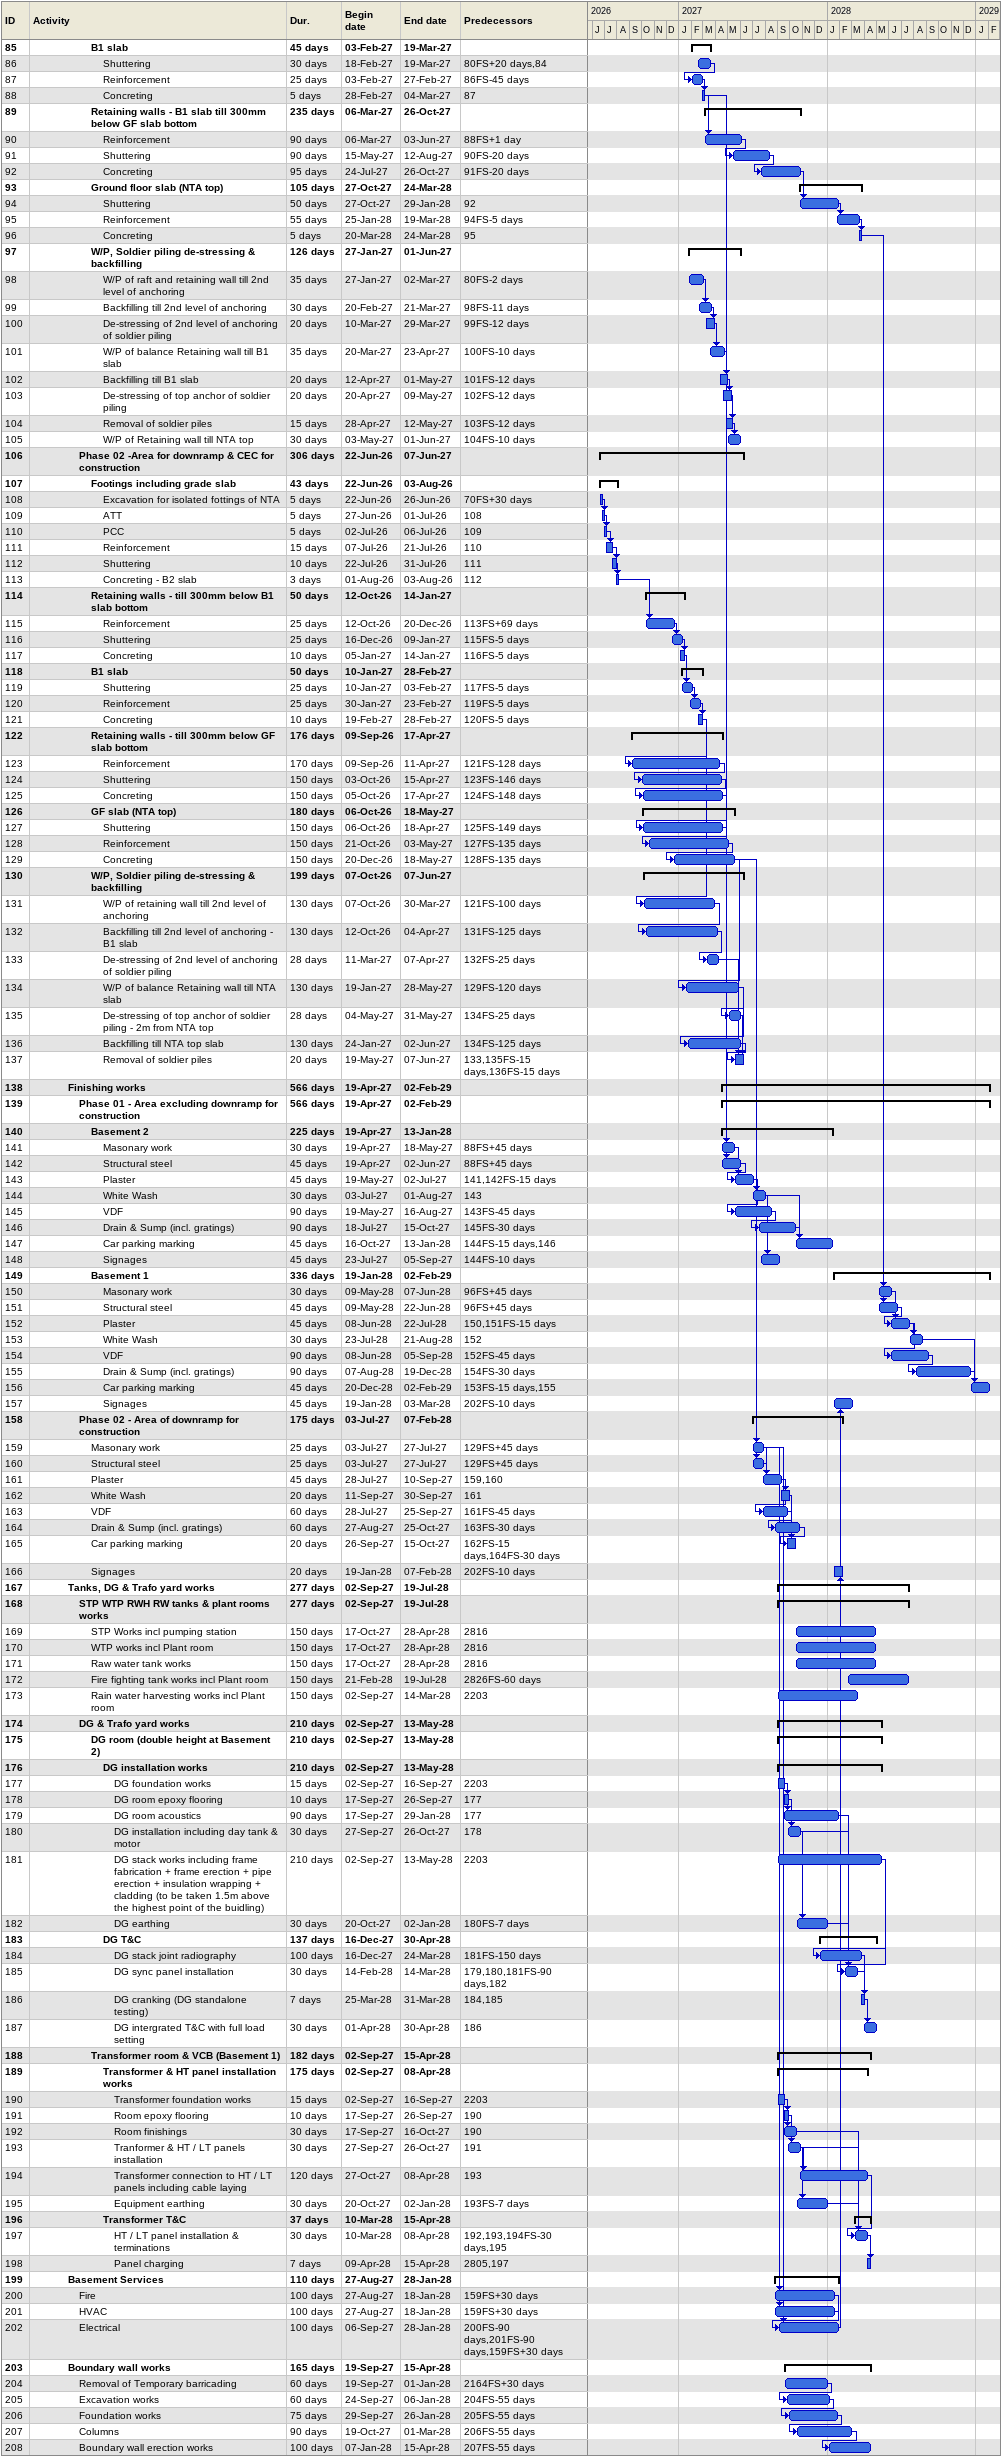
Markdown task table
| ID | Level | Task | Duration | Start | Finish | Predecessors |
|---|---|---|---|---|---|---|
| 85 | 6 | **B1 slab** | 45d | 2027-02-03 | 2027-03-19 |  |
| 86 | 7 | Shuttering | 30d | 2027-02-18 | 2027-03-19 | 80FS+20d, 84 |
| 87 | 7 | Reinforcement | 25d | 2027-02-03 | 2027-02-27 | 86FS-45d |
| 88 | 7 | Concreting | 5d | 2027-02-28 | 2027-03-04 | 87 |
| 89 | 6 | **Retaining walls - B1 slab till 300mm below GF slab bottom** | 235d | 2027-03-06 | 2027-10-26 |  |
| 90 | 7 | Reinforcement | 90d | 2027-03-06 | 2027-06-03 | 88FS+1d |
| 91 | 7 | Shuttering | 90d | 2027-05-15 | 2027-08-12 | 90FS-20d |
| 92 | 7 | Concreting | 95d | 2027-07-24 | 2027-10-26 | 91FS-20d |
| 93 | 6 | **Ground floor slab (NTA top)** | 105d | 2027-10-27 | 2028-03-24 |  |
| 94 | 7 | Shuttering | 50d | 2027-10-27 | 2028-01-29 | 92 |
| 95 | 7 | Reinforcement | 55d | 2028-01-25 | 2028-03-19 | 94FS-5d |
| 96 | 7 | Concreting | 5d | 2028-03-20 | 2028-03-24 | 95 |
| 97 | 6 | **W/P, Soldier piling de-stressing & backfilling** | 126d | 2027-01-27 | 2027-06-01 |  |
| 98 | 7 | W/P of raft and retaining wall till 2nd level of anchoring | 35d | 2027-01-27 | 2027-03-02 | 80FS-2d |
| 99 | 7 | Backfilling till 2nd level of anchoring | 30d | 2027-02-20 | 2027-03-21 | 98FS-11d |
| 100 | 7 | De-stressing of 2nd level of anchoring of soldier piling | 20d | 2027-03-10 | 2027-03-29 | 99FS-12d |
| 101 | 7 | W/P of balance Retaining wall till B1 slab | 35d | 2027-03-20 | 2027-04-23 | 100FS-10d |
| 102 | 7 | Backfilling till B1 slab | 20d | 2027-04-12 | 2027-05-01 | 101FS-12d |
| 103 | 7 | De-stressing of top anchor of soldier piling | 20d | 2027-04-20 | 2027-05-09 | 102FS-12d |
| 104 | 7 | Removal of soldier piles | 15d | 2027-04-28 | 2027-05-12 | 103FS-12d |
| 105 | 7 | W/P of Retaining wall till NTA top | 30d | 2027-05-03 | 2027-06-01 | 104FS-10d |
| 106 | 5 | **Phase 02 -Area for downramp & CEC for construction** | 306d | 2026-06-22 | 2027-06-07 |  |
| 107 | 6 | **Footings including grade slab** | 43d | 2026-06-22 | 2026-08-03 |  |
| 108 | 7 | Excavation for isolated fottings of NTA | 5d | 2026-06-22 | 2026-06-26 | 70FS+30d |
| 109 | 7 | ATT | 5d | 2026-06-27 | 2026-07-01 | 108 |
| 110 | 7 | PCC | 5d | 2026-07-02 | 2026-07-06 | 109 |
| 111 | 7 | Reinforcement | 15d | 2026-07-07 | 2026-07-21 | 110 |
| 112 | 7 | Shuttering | 10d | 2026-07-22 | 2026-07-31 | 111 |
| 113 | 7 | Concreting - B2 slab | 3d | 2026-08-01 | 2026-08-03 | 112 |
| 114 | 6 | **Retaining walls - till 300mm below B1 slab bottom** | 50d | 2026-10-12 | 2027-01-14 |  |
| 115 | 7 | Reinforcement | 25d | 2026-10-12 | 2026-12-20 | 113FS+69d |
| 116 | 7 | Shuttering | 25d | 2026-12-16 | 2027-01-09 | 115FS-5d |
| 117 | 7 | Concreting | 10d | 2027-01-05 | 2027-01-14 | 116FS-5d |
| 118 | 6 | **B1 slab** | 50d | 2027-01-10 | 2027-02-28 |  |
| 119 | 7 | Shuttering | 25d | 2027-01-10 | 2027-02-03 | 117FS-5d |
| 120 | 7 | Reinforcement | 25d | 2027-01-30 | 2027-02-23 | 119FS-5d |
| 121 | 7 | Concreting | 10d | 2027-02-19 | 2027-02-28 | 120FS-5d |
| 122 | 6 | **Retaining walls - till 300mm below GF slab bottom** | 176d | 2026-09-09 | 2027-04-17 |  |
| 123 | 7 | Reinforcement | 170d | 2026-09-09 | 2027-04-11 | 121FS-128d |
| 124 | 7 | Shuttering | 150d | 2026-10-03 | 2027-04-15 | 123FS-146d |
| 125 | 7 | Concreting | 150d | 2026-10-05 | 2027-04-17 | 124FS-148d |
| 126 | 6 | **GF slab (NTA top)** | 180d | 2026-10-06 | 2027-05-18 |  |
| 127 | 7 | Shuttering | 150d | 2026-10-06 | 2027-04-18 | 125FS-149d |
| 128 | 7 | Reinforcement | 150d | 2026-10-21 | 2027-05-03 | 127FS-135d |
| 129 | 7 | Concreting | 150d | 2026-12-20 | 2027-05-18 | 128FS-135d |
| 130 | 6 | **W/P, Soldier piling de-stressing & backfilling** | 199d | 2026-10-07 | 2027-06-07 |  |
| 131 | 7 | W/P of retaining wall till 2nd level of anchoring | 130d | 2026-10-07 | 2027-03-30 | 121FS-100d |
| 132 | 7 | Backfilling till 2nd level of anchoring - B1 slab | 130d | 2026-10-12 | 2027-04-04 | 131FS-125d |
| 133 | 7 | De-stressing of 2nd level of anchoring of soldier piling | 28d | 2027-03-11 | 2027-04-07 | 132FS-25d |
| 134 | 7 | W/P of balance Retaining wall till NTA slab | 130d | 2027-01-19 | 2027-05-28 | 129FS-120d |
| 135 | 7 | De-stressing of top anchor of soldier piling - 2m from NTA top | 28d | 2027-05-04 | 2027-05-31 | 134FS-25d |
| 136 | 7 | Backfilling till NTA top slab | 130d | 2027-01-24 | 2027-06-02 | 134FS-125d |
| 137 | 7 | Removal of soldier piles | 20d | 2027-05-19 | 2027-06-07 | 133, 135FS-15d, 136FS-15d |
| 138 | 4 | **Finishing works** | 566d | 2027-04-19 | 2029-02-02 |  |
| 139 | 5 | **Phase 01 - Area excluding downramp for construction** | 566d | 2027-04-19 | 2029-02-02 |  |
| 140 | 6 | **Basement 2** | 225d | 2027-04-19 | 2028-01-13 |  |
| 141 | 7 | Masonary work | 30d | 2027-04-19 | 2027-05-18 | 88FS+45d |
| 142 | 7 | Structural steel | 45d | 2027-04-19 | 2027-06-02 | 88FS+45d |
| 143 | 7 | Plaster | 45d | 2027-05-19 | 2027-07-02 | 141, 142FS-15d |
| 144 | 7 | White Wash | 30d | 2027-07-03 | 2027-08-01 | 143 |
| 145 | 7 | VDF | 90d | 2027-05-19 | 2027-08-16 | 143FS-45d |
| 146 | 7 | Drain & Sump (incl. gratings) | 90d | 2027-07-18 | 2027-10-15 | 145FS-30d |
| 147 | 7 | Car parking marking | 45d | 2027-10-16 | 2028-01-13 | 144FS-15d, 146 |
| 148 | 7 | Signages | 45d | 2027-07-23 | 2027-09-05 | 144FS-10d |
| 149 | 6 | **Basement 1** | 336d | 2028-01-19 | 2029-02-02 |  |
| 150 | 7 | Masonary work | 30d | 2028-05-09 | 2028-06-07 | 96FS+45d |
| 151 | 7 | Structural steel | 45d | 2028-05-09 | 2028-06-22 | 96FS+45d |
| 152 | 7 | Plaster | 45d | 2028-06-08 | 2028-07-22 | 150, 151FS-15d |
| 153 | 7 | White Wash | 30d | 2028-07-23 | 2028-08-21 | 152 |
| 154 | 7 | VDF | 90d | 2028-06-08 | 2028-09-05 | 152FS-45d |
| 155 | 7 | Drain & Sump (incl. gratings) | 90d | 2028-08-07 | 2028-12-19 | 154FS-30d |
| 156 | 7 | Car parking marking | 45d | 2028-12-20 | 2029-02-02 | 153FS-15d, 155 |
| 157 | 7 | Signages | 45d | 2028-01-19 | 2028-03-03 | 202FS-10d |
| 158 | 5 | **Phase 02 - Area of downramp for construction** | 175d | 2027-07-03 | 2028-02-07 |  |
| 159 | 6 | Masonary work | 25d | 2027-07-03 | 2027-07-27 | 129FS+45d |
| 160 | 6 | Structural steel | 25d | 2027-07-03 | 2027-07-27 | 129FS+45d |
| 161 | 6 | Plaster | 45d | 2027-07-28 | 2027-09-10 | 159, 160 |
| 162 | 6 | White Wash | 20d | 2027-09-11 | 2027-09-30 | 161 |
| 163 | 6 | VDF | 60d | 2027-07-28 | 2027-09-25 | 161FS-45d |
| 164 | 6 | Drain & Sump (incl. gratings) | 60d | 2027-08-27 | 2027-10-25 | 163FS-30d |
| 165 | 6 | Car parking marking | 20d | 2027-09-26 | 2027-10-15 | 162FS-15d, 164FS-30d |
| 166 | 6 | Signages | 20d | 2028-01-19 | 2028-02-07 | 202FS-10d |
| 167 | 4 | **Tanks, DG & Trafo yard works** | 277d | 2027-09-02 | 2028-07-19 |  |
| 168 | 5 | **STP WTP RWH RW tanks & plant rooms works** | 277d | 2027-09-02 | 2028-07-19 |  |
| 169 | 6 | STP Works incl pumping station | 150d | 2027-10-17 | 2028-04-28 | 2816 |
| 170 | 6 | WTP works incl Plant room | 150d | 2027-10-17 | 2028-04-28 | 2816 |
| 171 | 6 | Raw water tank works | 150d | 2027-10-17 | 2028-04-28 | 2816 |
| 172 | 6 | Fire fighting tank works incl Plant room | 150d | 2028-02-21 | 2028-07-19 | 2826FS-60d |
| 173 | 6 | Rain water harvesting works incl Plant room | 150d | 2027-09-02 | 2028-03-14 | 2203 |
| 174 | 5 | **DG & Trafo yard works** | 210d | 2027-09-02 | 2028-05-13 |  |
| 175 | 6 | **DG room (double height at Basement 2)** | 210d | 2027-09-02 | 2028-05-13 |  |
| 176 | 7 | **DG installation works** | 210d | 2027-09-02 | 2028-05-13 |  |
| 177 | 8 | DG foundation works | 15d | 2027-09-02 | 2027-09-16 | 2203 |
| 178 | 8 | DG room epoxy flooring | 10d | 2027-09-17 | 2027-09-26 | 177 |
| 179 | 8 | DG room acoustics | 90d | 2027-09-17 | 2028-01-29 | 177 |
| 180 | 8 | DG installation including day tank & motor | 30d | 2027-09-27 | 2027-10-26 | 178 |
| 181 | 8 | DG stack works including frame fabrication + frame erection + pipe erection + insulation wrapping + cladding (to be taken 1.5m above the highest point of the buidling) | 210d | 2027-09-02 | 2028-05-13 | 2203 |
| 182 | 8 | DG earthing | 30d | 2027-10-20 | 2028-01-02 | 180FS-7d |
| 183 | 7 | **DG T&C** | 137d | 2027-12-16 | 2028-04-30 |  |
| 184 | 8 | DG stack joint radiography | 100d | 2027-12-16 | 2028-03-24 | 181FS-150d |
| 185 | 8 | DG sync panel installation | 30d | 2028-02-14 | 2028-03-14 | 179, 180, 181FS-90d, 182 |
| 186 | 8 | DG cranking (DG standalone testing) | 7d | 2028-03-25 | 2028-03-31 | 184, 185 |
| 187 | 8 | DG intergrated T&C with full load setting | 30d | 2028-04-01 | 2028-04-30 | 186 |
| 188 | 6 | **Transformer room & VCB (Basement 1)** | 182d | 2027-09-02 | 2028-04-15 |  |
| 189 | 7 | **Transformer & HT panel installation works** | 175d | 2027-09-02 | 2028-04-08 |  |
| 190 | 8 | Transformer foundation works | 15d | 2027-09-02 | 2027-09-16 | 2203 |
| 191 | 8 | Room epoxy flooring | 10d | 2027-09-17 | 2027-09-26 | 190 |
| 192 | 8 | Room finishings | 30d | 2027-09-17 | 2027-10-16 | 190 |
| 193 | 8 | Tranformer & HT / LT panels installation | 30d | 2027-09-27 | 2027-10-26 | 191 |
| 194 | 8 | Transformer connection to HT / LT panels including cable laying | 120d | 2027-10-27 | 2028-04-08 | 193 |
| 195 | 8 | Equipment earthing | 30d | 2027-10-20 | 2028-01-02 | 193FS-7d |
| 196 | 7 | **Transformer T&C** | 37d | 2028-03-10 | 2028-04-15 |  |
| 197 | 8 | HT / LT panel installation & terminations | 30d | 2028-03-10 | 2028-04-08 | 192, 193, 194FS-30d, 195 |
| 198 | 8 | Panel charging | 7d | 2028-04-09 | 2028-04-15 | 2805, 197 |
| 199 | 4 | **Basement Services** | 110d | 2027-08-27 | 2028-01-28 |  |
| 200 | 5 | Fire | 100d | 2027-08-27 | 2028-01-18 | 159FS+30d |
| 201 | 5 | HVAC | 100d | 2027-08-27 | 2028-01-18 | 159FS+30d |
| 202 | 5 | Electrical | 100d | 2027-09-06 | 2028-01-28 | 200FS-90d, 201FS-90d, 159FS+30d |
| 203 | 4 | **Boundary wall works** | 165d | 2027-09-19 | 2028-04-15 |  |
| 204 | 5 | Removal of Temporary barricading | 60d | 2027-09-19 | 2028-01-01 | 2164FS+30d |
| 205 | 5 | Excavation works | 60d | 2027-09-24 | 2028-01-06 | 204FS-55d |
| 206 | 5 | Foundation works | 75d | 2027-09-29 | 2028-01-26 | 205FS-55d |
| 207 | 5 | Columns | 90d | 2027-10-19 | 2028-03-01 | 206FS-55d |
| 208 | 5 | Boundary wall erection works | 100d | 2028-01-07 | 2028-04-15 | 207FS-55d |
